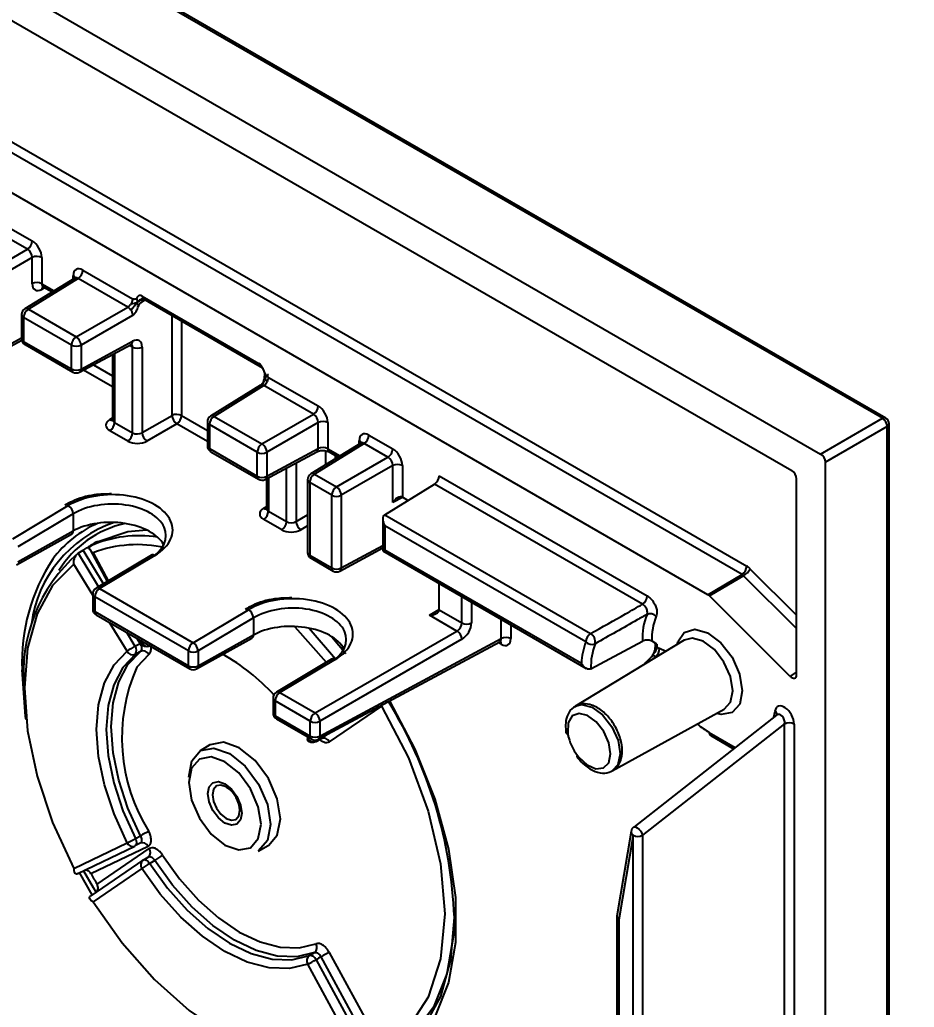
# Model space of a CAD drawing. Extents: x 0 to 7.47, y -6.79 to 0.
# Drawn here: x 4.608 to 5.924, y -2.725 to -1.272 of the extents above; entities that cross this region are included whole.
import ezdxf
from ezdxf import colors
from ezdxf.entities.mleader import LeaderData, LeaderLine
from ezdxf.math import Vec2, Vec3

# ---------------------------------------------------------------- set-up
doc = ezdxf.new("R2010")
doc.units = 0
doc.header["$LTSCALE"] = 0.5
doc.header["$MEASUREMENT"] = 0
doc.layers.add('End Cap', color=92, linetype='CONTINUOUS')
doc.layers.add('FAB DWG', color=221, linetype='CONTINUOUS')
doc.styles.get("Standard").update_dxf_attribs({"font": 'arial.ttf'})

msp = doc.modelspace()

# ---------------------------------------------------------------- linework, layer by layer
at = {"layer": 'End Cap', "transparency": 16777216}
for p, q in [((5.8771, -1.8587), (4.056, -0.8074)), ((5.882, -1.8583), (4.0608, -0.807)), ((3.9619, -0.858), (5.7862, -1.9112)), ((4.0043, -0.9315), (5.7438, -1.9357)), ((4.1846, -1.2143), (5.6775, -2.0762)), ((5.6706, -2.0884), (4.1776, -1.2265)), ((5.6203, -2.1182), (4.1277, -1.2565)), ((4.5913, -1.5774), (4.6264, -1.5976)), ((4.6195, -1.6098), (4.5844, -1.5895)), ((4.5559, -1.6465), (4.6195, -1.6098)), ((4.6265, -1.622), (4.5629, -1.6588)), ((4.6265, -1.6606), (4.6265, -1.622)), ((4.6406, -1.6221), (4.6406, -1.6606)), ((4.7009, -1.6406), (4.7739, -1.6828)), ((4.6889, -1.6523), (4.6156, -1.6976)), ((4.694, -1.6528), (4.6208, -1.6981)), ((4.6868, -1.6537), (4.6868, -1.6488)), ((4.767, -1.6949), (4.694, -1.6528)), ((4.6406, -1.6606), (4.6586, -1.6711)), ((4.6451, -1.6666), (4.6407, -1.669)), ((4.6427, -1.6653), (4.6558, -1.6728)), ((4.7926, -1.6847), (4.7882, -1.6871)), ((4.7883, -1.6788), (4.9598, -1.7778)), ((4.789, -1.6826), (4.9618, -1.7824)), ((4.6208, -1.6981), (4.6912, -1.7387)), ((4.6912, -1.7387), (4.767, -1.6949)), ((4.6109, -1.7061), (4.6109, -1.7414)), ((4.6842, -1.7509), (4.6138, -1.7102)), ((4.6138, -1.7102), (4.6138, -1.7455)), ((4.774, -1.7072), (4.6983, -1.7509)), ((4.8321, -1.8545), (4.8321, -1.7075)), ((4.8461, -1.7156), (4.8461, -1.8546)), ((4.5629, -1.7662), (4.6109, -1.7404)), ((4.5607, -1.7709), (4.6112, -1.7437)), ((4.6138, -1.7455), (4.6842, -1.7861)), ((4.6159, -1.7501), (4.6863, -1.7907)), ((4.6842, -1.7861), (4.6842, -1.7509)), ((4.696, -1.7908), (4.7718, -1.7501)), ((4.6983, -1.7862), (4.774, -1.7454)), ((4.6983, -1.7509), (4.6983, -1.7862)), ((4.7742, -1.7538), (4.7697, -1.7512)), ((4.7742, -1.88), (4.7742, -1.7538)), ((4.7882, -1.7539), (4.7882, -1.8798)), ((4.7447, -1.7647), (4.7447, -1.8605)), ((4.7476, -1.7631), (4.7476, -1.8647)), ((4.7166, -1.7798), (4.7447, -1.796)), ((4.7447, -1.8122), (4.7021, -1.7876)), ((4.9686, -1.7956), (4.9685, -1.7962)), ((4.9741, -1.7984), (5.0472, -1.8405)), ((4.9622, -1.81), (4.8889, -1.8554)), ((4.9672, -1.8105), (4.894, -1.8558)), ((5.0402, -1.8527), (4.9672, -1.8105)), ((4.7404, -1.8604), (4.7447, -1.8578)), ((4.7882, -1.8798), (4.8321, -1.8545)), ((4.8461, -1.8546), (4.8841, -1.8765)), ((4.894, -1.8558), (4.9644, -1.8964)), ((4.9644, -1.8964), (5.0402, -1.8527)), ((5.7862, -1.9112), (5.8771, -1.8587)), ((4.7447, -1.8605), (4.7444, -1.8618)), ((4.7476, -1.8647), (4.7742, -1.88)), ((4.8391, -1.8667), (4.7953, -1.8921)), ((4.8841, -1.8927), (4.8391, -1.8667)), ((4.8841, -1.8639), (4.8841, -1.8991)), ((4.9575, -1.9086), (4.8871, -1.868)), ((4.8871, -1.868), (4.8871, -1.9032)), ((5.0473, -1.8649), (4.9715, -1.9087)), ((5.0473, -1.9032), (5.0473, -1.8649)), ((5.0613, -1.865), (5.0613, -1.9035)), ((5.8841, -1.8709), (5.7933, -1.9234)), ((5.8841, -5.0109), (5.8841, -1.8709)), ((5.887, -5.0069), (5.887, -1.8669)), ((4.7672, -1.8922), (4.7407, -1.8769)), ((5.1216, -1.8835), (5.1568, -1.9038)), ((4.8871, -1.9032), (4.9575, -1.9439)), ((4.9715, -1.9439), (5.0473, -1.9032)), ((5.1097, -1.8952), (5.0364, -1.9405)), ((5.1147, -1.8957), (5.0415, -1.9409)), ((5.0613, -1.9035), (5.0793, -1.9139)), ((5.1075, -1.8965), (5.1075, -1.8917)), ((5.1498, -1.916), (5.1147, -1.8957)), ((4.8891, -1.9078), (4.9595, -1.9484)), ((4.9575, -1.9439), (4.9575, -1.9086)), ((4.9693, -1.9486), (5.0451, -1.9078)), ((4.9715, -1.9087), (4.9715, -1.9439)), ((5.0583, -1.9269), (5.0583, -1.9064)), ((5.0634, -1.9081), (5.0765, -1.9157)), ((5.0723, -1.9133), (5.0723, -1.9183)), ((5.074, -1.9597), (5.1498, -1.916)), ((5.0004, -2.0107), (5.0004, -1.9318)), ((5.0145, -1.9243), (5.0145, -2.0104)), ((5.1569, -1.9282), (5.0811, -1.972)), ((5.1569, -1.9828), (5.1569, -1.9282)), ((5.1709, -1.9283), (5.1709, -1.9748)), ((5.7933, -5.0344), (5.7933, -1.9234)), ((4.9739, -1.9461), (4.9739, -1.9953)), ((5.0415, -1.9409), (5.074, -1.9597)), ((5.225, -1.9432), (5.5312, -2.12)), ((4.971, -1.9477), (4.971, -1.9912)), ((5.0316, -1.949), (5.0316, -2.056)), ((5.0671, -1.9719), (5.0346, -1.9531)), ((5.0346, -1.9531), (5.0346, -2.0601)), ((5.145, -2.0007), (5.2182, -1.9554)), ((5.5243, -2.1321), (5.2182, -1.9554)), ((5.7508, -2.2362), (5.7508, -1.9479)), ((5.0671, -2.0788), (5.0671, -1.9719)), ((5.0811, -1.972), (5.0811, -2.0789)), ((5.1713, -1.975), (5.1569, -1.9828)), ((5.1792, -1.9796), (5.171, -1.9749)), ((4.5981, -2.0358), (4.6795, -1.9872)), ((4.9667, -1.991), (4.971, -1.9884)), ((4.6867, -1.9994), (4.6053, -2.048)), ((4.6867, -1.9994), (4.6867, -2.0245)), ((4.9709, -1.9911), (4.9707, -1.9924)), ((4.9739, -1.9953), (5.0004, -2.0107)), ((5.0145, -2.0104), (5.0316, -2.0005)), ((5.145, -2.0007), (5.4479, -2.1755)), ((4.9935, -2.0228), (4.967, -2.0075)), ((5.0316, -2.0169), (5.0215, -2.0227)), ((5.1422, -2.0071), (5.1422, -2.0539)), ((5.4409, -2.1877), (5.1451, -2.017)), ((5.1451, -2.017), (5.1451, -2.0522)), ((4.6031, -2.0744), (4.6844, -2.0291)), ((4.6053, -2.0698), (4.6867, -2.0245)), ((4.7129, -2.0464), (4.72, -2.042)), ((4.7129, -2.0456), (4.7133, -2.0461)), ((5.0811, -2.0789), (5.1422, -2.046)), ((4.6939, -2.0573), (4.7012, -2.0529)), ((4.6939, -2.0573), (4.724, -2.1066)), ((4.7314, -2.1022), (4.7012, -2.0529)), ((4.7115, -2.0524), (4.7369, -2.0989)), ((4.716, -2.0568), (4.7384, -2.098)), ((4.8017, -2.0602), (4.7204, -2.1088)), ((4.8067, -2.0607), (4.7254, -2.1093)), ((5.0346, -2.0601), (5.0671, -2.0788)), ((5.0789, -2.0836), (5.1422, -2.0495)), ((5.1422, -2.0539), (5.4413, -2.2266)), ((5.1451, -2.0522), (5.4344, -2.2192)), ((4.7155, -2.1191), (4.6875, -2.0732)), ((5.0366, -2.0646), (5.0691, -2.0834)), ((5.6203, -2.1182), (5.6706, -2.0884)), ((5.673, -2.0903), (5.6228, -2.1201)), ((5.7508, -2.1679), (5.673, -2.0903)), ((5.6823, -2.08), (5.7508, -2.1483)), ((5.225, -2.1402), (5.225, -2.1017)), ((4.7155, -2.1173), (4.7155, -2.1392)), ((4.8564, -2.201), (4.7185, -2.1214)), ((4.7185, -2.1214), (4.7185, -2.1432)), ((4.7254, -2.1093), (4.8633, -2.1889)), ((5.2585, -2.1596), (5.2585, -2.121)), ((5.7414, -2.2384), (5.6228, -2.1201)), ((5.2726, -2.1291), (5.2726, -2.1597)), ((4.7185, -2.1432), (4.8564, -2.2228)), ((4.7205, -2.1478), (4.8584, -2.2274)), ((4.8633, -2.1889), (4.9446, -2.1403)), ((5.2111, -2.1485), (5.225, -2.1399)), ((5.2513, -2.1717), (5.2111, -2.1485)), ((5.225, -2.1403), (5.2585, -2.1596)), ((4.7659, -2.2014), (4.7399, -2.159)), ((4.9518, -2.1524), (4.8705, -2.201)), ((4.9518, -2.1524), (4.9518, -2.1775)), ((5.3164, -2.1828), (5.3164, -2.1545)), ((5.3304, -2.1625), (5.3304, -2.1829)), ((4.7649, -2.1734), (4.7776, -2.1942)), ((4.8705, -2.2228), (4.9518, -2.1775)), ((5.034, -2.1676), (5.0725, -2.2125)), ((5.0425, -2.2923), (5.2513, -2.1717)), ((4.7851, -2.19), (4.7804, -2.1824)), ((4.7831, -2.184), (4.7861, -2.1895)), ((4.7861, -2.1894), (4.7851, -2.19)), ((4.7862, -2.1857), (4.7878, -2.1888)), ((4.7994, -2.1936), (4.7986, -2.194)), ((4.8683, -2.2275), (4.9496, -2.1822)), ((5.0473, -2.331), (5.3143, -2.1874)), ((5.0495, -2.3263), (5.3164, -2.1828)), ((5.2584, -2.1839), (5.0495, -2.3045)), ((5.0673, -2.1802), (5.0877, -2.205)), ((5.3163, -2.1911), (5.3121, -2.1886)), ((5.5857, -2.1851), (5.4248, -2.2826)), ((5.4483, -2.2274), (5.5241, -2.1866)), ((5.5452, -2.1909), (5.5382, -2.1868)), ((5.5424, -2.1893), (5.5426, -2.1925)), ((4.7857, -2.2017), (4.7782, -2.2058)), ((4.8564, -2.2228), (4.8564, -2.201)), ((4.8705, -2.201), (4.8705, -2.2228)), ((5.5455, -2.1958), (5.549, -2.197)), ((5.549, -2.197), (5.5585, -2.2015)), ((5.0669, -2.2133), (4.9856, -2.2618)), ((5.0719, -2.2137), (4.9906, -2.2623)), ((5.5427, -2.2095), (5.5386, -2.2136)), ((5.5442, -2.2102), (5.5427, -2.2095)), ((5.7414, -2.2384), (5.7508, -2.2324)), ((4.9906, -2.2623), (5.0425, -2.2923)), ((4.9807, -2.2704), (4.9807, -2.2922)), ((5.0355, -2.3045), (4.9836, -2.2745)), ((4.9836, -2.2745), (4.9836, -2.2963)), ((5.1397, -2.2813), (5.1403, -2.2821)), ((5.1403, -2.2821), (5.0635, -2.3346)), ((5.4796, -2.3775), (5.6445, -2.2869)), ((5.7215, -2.2954), (5.5112, -2.4602)), ((5.7176, -2.2984), (5.7191, -2.2895)), ((4.9836, -2.2963), (5.0355, -2.3263)), ((4.9857, -2.3009), (5.0376, -2.3308)), ((5.0355, -2.3263), (5.0355, -2.3045)), ((5.0495, -2.3045), (5.0495, -2.3263)), ((5.7332, -2.3085), (5.5243, -2.4723)), ((5.7332, -3.3878), (5.7332, -2.3085)), ((5.7472, -2.3086), (5.7472, -3.3879)), ((5.0513, -2.3301), (5.06, -2.3242)), ((5.4143, -2.3213), (5.4144, -2.3238)), ((5.6224, -2.3209), (5.6607, -2.343)), ((4.8878, -2.3394), (4.8737, -2.348)), ((5.0318, -2.3296), (5.0335, -2.3285)), ((5.0437, -2.3343), (5.051, -2.3303)), ((5.044, -2.3341), (5.0437, -2.3343)), ((5.0531, -2.3279), (5.044, -2.3341)), ((5.044, -2.3341), (5.0513, -2.3301)), ((5.6245, -2.3255), (5.6582, -2.345)), ((5.4284, -2.355), (5.4304, -2.3571)), ((5.5075, -2.4665), (5.4866, -2.5911)), ((4.6875, -2.5209), (4.7659, -2.4832)), ((4.7851, -2.4838), (4.7776, -2.4879)), ((4.7782, -2.477), (4.7857, -2.4729)), ((4.7854, -2.4837), (4.7851, -2.4838)), ((5.5103, -2.4722), (5.4894, -2.5969)), ((5.5103, -3.4728), (5.5103, -2.4722)), ((5.5243, -2.4723), (5.5243, -3.4728)), ((4.6936, -2.5283), (4.7773, -2.4881)), ((4.7968, -2.4886), (4.7129, -2.5289)), ((4.7218, -2.5442), (4.7986, -2.4917)), ((4.9588, -2.4954), (4.9733, -2.4875)), ((4.7893, -2.5089), (4.7126, -2.5612)), ((4.7896, -2.5087), (4.7969, -2.5043)), ((4.7972, -2.5041), (4.7969, -2.5043)), ((4.8067, -2.5092), (4.7994, -2.5136)), ((4.7148, -2.5597), (4.696, -2.5272)), ((4.7878, -2.5212), (4.716, -2.5703)), ((5.4865, -2.5928), (5.4865, -3.3666)), ((5.4894, -2.5969), (5.4894, -3.3707)), ((5.0635, -2.6446), (5.1403, -2.7859)), ((5.0342, -2.6492), (5.0415, -2.6448)), ((5.044, -2.6556), (5.1206, -2.7964)), ((5.1281, -2.7923), (5.0513, -2.6511)), ((5.1037, -2.7941), (5.0318, -2.6621))]:
    msp.add_line(p, q, dxfattribs=at)
at = {"layer": 'End Cap', "transparency": 16777216, "flags": 128}
for points in [[(4.7218, -2.0405), (4.767, -2.0253), (4.7944, -2.0229)], [(4.6875, -2.0732), (4.6565, -2.1047), (4.6336, -2.1464), (4.6196, -2.1971), (4.6149, -2.2551), (4.6196, -2.3186), (4.6336, -2.3855), (4.6565, -2.4536), (4.6875, -2.5209)], [(5.0592, -2.2179), (5.0133, -2.1662), (5.0121, -2.165)], [(5.575, -2.1915), (5.5761, -2.1877), (5.5857, -2.1737), (5.6012, -2.169), (5.62, -2.1743), (5.6393, -2.1889), (5.6559, -2.2103), (5.667, -2.2352), (5.671, -2.2595), (5.6673, -2.2794), (5.6563, -2.2917), (5.6399, -2.2943), (5.6336, -2.2929)], [(4.7776, -2.1942), (4.7815, -2.192), (4.7851, -2.19)], [(5.6445, -2.2869), (5.6538, -2.2765), (5.657, -2.2595), (5.6536, -2.2387), (5.644, -2.2174), (5.6299, -2.1991), (5.6134, -2.1867), (5.5973, -2.1821), (5.5857, -2.1851)], [(4.7659, -2.4832), (4.7468, -2.4409), (4.7327, -2.3982), (4.724, -2.3563), (4.7211, -2.3165), (4.724, -2.2801), (4.7327, -2.2481), (4.7468, -2.2216), (4.7659, -2.2014)], [(4.7782, -2.2058), (4.7598, -2.2253), (4.7463, -2.2508), (4.738, -2.2815), (4.7352, -2.3166), (4.738, -2.3548), (4.7463, -2.3952), (4.7598, -2.4363), (4.7782, -2.477)], [(4.7857, -2.4729), (4.7673, -2.4322), (4.7537, -2.391), (4.7454, -2.3507), (4.7426, -2.3124), (4.7454, -2.2773), (4.7537, -2.2466), (4.7673, -2.2211), (4.7857, -2.2017)], [(4.798, -2.2061), (4.7803, -2.2247), (4.7802, -2.2249)], [(4.6175, -2.3025), (4.6168, -2.2976), (4.6117, -2.2288)], [(5.1521, -2.2746), (5.1894, -2.3456), (5.2188, -2.4193), (5.2389, -2.4928), (5.2491, -2.5637), (5.2491, -2.6298), (5.2389, -2.689), (5.2188, -2.7393), (5.1894, -2.7791), (5.1517, -2.8071), (5.107, -2.8225), (5.0566, -2.8247), (5.0021, -2.8137), (4.9454, -2.7898), (4.8882, -2.7539), (4.8701, -2.74)], [(5.4249, -2.2825), (5.4345, -2.2798), (5.4498, -2.2836), (5.4655, -2.2951), (5.4791, -2.3125), (5.4882, -2.3328), (5.4913, -2.3526), (5.4879, -2.3685), (5.4796, -2.3775)], [(5.1403, -2.2821), (5.1798, -2.3583), (5.2091, -2.4368), (5.2272, -2.5143), (5.2333, -2.5877), (5.2272, -2.654), (5.2091, -2.7106), (5.1798, -2.7551), (5.1403, -2.7859)], [(5.4304, -2.3571), (5.4428, -2.3687), (5.4557, -2.3743), (5.4669, -2.3732), (5.4745, -2.3655), (5.4773, -2.3524), (5.4747, -2.3362), (5.4673, -2.3197), (5.4562, -2.3055), (5.4433, -2.296), (5.4308, -2.2929), (5.4208, -2.2967), (5.415, -2.3067), (5.4143, -2.3213)], [(4.9733, -2.4875), (4.9738, -2.4872), (4.9869, -2.4721), (4.9915, -2.4481), (4.9869, -2.4187), (4.9738, -2.3885), (4.9542, -2.362), (4.931, -2.3434), (4.9079, -2.3353), (4.8883, -2.3391), (4.8878, -2.3394)], [(4.8566, -2.3866), (4.8612, -2.3627), (4.8742, -2.3477), (4.8937, -2.3439), (4.9168, -2.3519), (4.9398, -2.3705), (4.9594, -2.3968), (4.9724, -2.4269), (4.977, -2.4562), (4.9724, -2.4801), (4.9594, -2.4951), (4.9588, -2.4954)], [(4.963, -2.4561), (4.9589, -2.4303), (4.9474, -2.4037), (4.9302, -2.3805), (4.9098, -2.364), (4.8895, -2.357), (4.8723, -2.3603), (4.8607, -2.3736), (4.8567, -2.3947), (4.8607, -2.4206), (4.8723, -2.4471), (4.8895, -2.4704), (4.9098, -2.4868), (4.9302, -2.4938), (4.9474, -2.4905), (4.9589, -2.4772), (4.963, -2.4561)], [(5.4298, -2.3595), (5.4297, -2.3593), (5.4296, -2.3588), (5.4299, -2.3581), (5.4304, -2.3571)], [(4.9348, -2.4398), (4.9329, -2.4497), (4.9275, -2.456), (4.9194, -2.4575), (4.9098, -2.4542), (4.9003, -2.4465), (4.8922, -2.4356), (4.8868, -2.4231), (4.8849, -2.411), (4.8868, -2.4011), (4.8922, -2.3949), (4.9003, -2.3933), (4.9098, -2.3966), (4.9194, -2.4043), (4.9275, -2.4152), (4.9329, -2.4277), (4.9348, -2.4398)], [(4.913, -2.4018), (4.9118, -2.4011), (4.9041, -2.3985), (4.8976, -2.3997), (4.8933, -2.4047), (4.8918, -2.4127), (4.8933, -2.4224), (4.8976, -2.4325), (4.9041, -2.4412), (4.9118, -2.4474), (4.9195, -2.4501), (4.926, -2.4488), (4.9303, -2.4438), (4.9318, -2.4358), (4.9318, -2.4358)], [(5.5112, -2.4602), (5.512, -2.4599), (5.5141, -2.46), (5.5165, -2.4613), (5.5192, -2.4635), (5.5215, -2.4663), (5.5233, -2.4694), (5.5243, -2.4723)], [(4.7782, -2.477), (4.779, -2.4787), (4.7795, -2.4805), (4.7798, -2.4822), (4.7798, -2.4838), (4.7796, -2.4852), (4.7792, -2.4864), (4.7785, -2.4873), (4.7776, -2.4879)], [(4.7896, -2.5087), (4.7906, -2.5082), (4.7917, -2.5081), (4.793, -2.5083), (4.7943, -2.5088), (4.7957, -2.5097), (4.797, -2.5108), (4.7982, -2.5121), (4.7994, -2.5136)], [(4.7994, -2.5136), (4.8254, -2.5499), (4.8542, -2.5822), (4.885, -2.6096), (4.9168, -2.6311), (4.9485, -2.6462), (4.9793, -2.6544), (5.0082, -2.6554), (5.0342, -2.6492)], [(5.0415, -2.6448), (5.0155, -2.651), (4.9866, -2.65), (4.9559, -2.6419), (4.9241, -2.6268), (4.8923, -2.6052), (4.8616, -2.5778), (4.8327, -2.5455), (4.8067, -2.5092)], [(4.8182, -2.5016), (4.8432, -2.5365), (4.8709, -2.5675), (4.9005, -2.5939), (4.931, -2.6146), (4.9616, -2.6291), (4.9911, -2.6369), (5.0189, -2.6379), (5.0439, -2.6319)], [(4.7019, -2.5244), (4.7159, -2.5489), (4.7202, -2.5561)], [(5.0318, -2.6621), (5.0048, -2.6685), (4.9748, -2.6675), (4.9428, -2.659), (4.9098, -2.6433), (4.8768, -2.6209), (4.8449, -2.5925), (4.8149, -2.5589), (4.7878, -2.5212)], [(4.716, -2.5703), (4.7588, -2.6307), (4.8063, -2.6846), (4.8572, -2.7302), (4.9098, -2.766), (4.9624, -2.7909), (5.0133, -2.8041), (5.0609, -2.8052), (5.1037, -2.7941)], [(4.9929, -2.8029), (5.0303, -2.8133), (5.0821, -2.8176), (5.1291, -2.8089), (5.1698, -2.7875), (5.203, -2.7539), (5.2274, -2.7094), (5.2424, -2.6553), (5.2475, -2.5934)], [(5.2475, -2.5877), (5.2462, -2.619), (5.2363, -2.6763), (5.2168, -2.725), (5.1884, -2.7635), (5.1519, -2.7907), (5.1085, -2.8056), (5.0844, -2.8083)], [(5.0513, -2.6511), (5.0478, -2.6533), (5.044, -2.6556)]]:
    msp.add_lwpolyline(points, dxfattribs=at)
at = {"layer": 'End Cap', "transparency": 16777216}
for centre, radius, start, end in [((4.611, -1.5969), 0.0154, 303.2297, 357.3477), ((4.6335, -1.6358), 0.0154, 62.6565, 116.7662), ((4.6855, -1.6399), 0.0154, 303.2297, 357.3477), ((4.6844, -1.6537), 0.00546, 19.2477, 64.3058), ((4.6335, -1.6743), 0.0154, 62.6565, 116.7662), ((4.6462, -1.6687), 0.00555, 137.7171, 183.5482), ((4.6209, -1.7061), 0.01, 121.7291, 180), ((4.6292, -1.7109), 0.0154, 123.2297, 177.3477), ((4.6179, -1.7021), 0.00501, 54.4735, 116.3416), ((4.6158, -1.7057), 0.00494, 185.0787, 246.2415), ((4.6209, -1.7414), 0.01, 180, 240.0027), ((4.6157, -1.741), 0.0048, 184.1293, 247.1908), ((4.6996, -1.7516), 0.0154, 123.2297, 177.3477), ((4.6824, -1.7519), 0.0159, 3.5222, 56.4778), ((4.6186, -1.7461), 0.0048, 172.814, 235.8738), ((4.6913, -1.7372), 0.0154, 242.6565, 296.7662), ((4.7692, -1.746), 0.00487, 302.6721, 6.5147), ((4.7812, -1.7401), 0.0154, 242.6565, 296.7662), ((4.6913, -1.7724), 0.0154, 242.6565, 296.7662), ((4.689, -1.7867), 0.0048, 172.814, 235.8738), ((4.6934, -1.7867), 0.00487, 302.6721, 6.5147), ((4.6913, -1.782), 0.01, 240.0027, 298.2656), ((5.0318, -1.8398), 0.0154, 303.2297, 357.3477), ((4.839, -1.8683), 0.0154, 62.6565, 116.7662), ((4.8479, -1.8535), 0.0159, 183.5222, 236.4778), ((4.8307, -1.8539), 0.0154, 303.2297, 357.3477), ((4.8941, -1.8639), 0.01, 121.7291, 180), ((4.9024, -1.8687), 0.0154, 123.2297, 177.3477), ((4.8911, -1.8597), 0.00487, 53.4892, 117.3259), ((5.8799, -1.8628), 0.00495, 65.3602, 124.6041), ((5.8692, -1.8714), 0.0149, 1.7215, 58.2785), ((5.877, -1.8669), 0.01, 0, 60.0027), ((4.7435, -1.8558), 0.00558, 236.5298, 281.5436), ((4.7322, -1.864), 0.0154, 303.2297, 357.3477), ((4.8889, -1.8635), 0.0048, 184.1293, 247.1908), ((5.0542, -1.8787), 0.0154, 62.6565, 116.7662), ((5.882, -1.8665), 0.00495, 295.3879, 354.638), ((4.7588, -1.8793), 0.0154, 303.2297, 357.3477), ((4.804, -1.8788), 0.0159, 183.5222, 236.4778), ((5.1063, -1.8828), 0.0154, 303.2297, 357.3477), ((4.8941, -1.8991), 0.01, 180, 240.0027), ((4.8889, -1.8988), 0.0048, 184.1293, 247.1908), ((4.892, -1.9037), 0.00494, 173.763, 234.9248), ((4.9729, -1.9093), 0.0154, 123.2297, 177.3477), ((4.9557, -1.9097), 0.0159, 3.5222, 56.4778), ((5.0424, -1.9037), 0.00487, 302.6721, 6.5147), ((5.0661, -1.9041), 0.0048, 172.814, 235.8738), ((5.1051, -1.8966), 0.00546, 19.2477, 64.3058), ((4.9645, -1.8949), 0.0154, 242.6565, 296.7662), ((5.1414, -1.9031), 0.0154, 303.2297, 357.3477), ((5.1638, -1.942), 0.0154, 62.6565, 116.7662), ((4.9624, -1.9444), 0.00494, 173.763, 234.9248), ((4.9645, -1.9302), 0.0154, 242.6565, 296.7662), ((4.9666, -1.9445), 0.00487, 302.6721, 6.5147), ((5.0416, -1.949), 0.01, 121.7291, 180), ((5.0499, -1.9538), 0.0154, 123.2297, 177.3477), ((5.0386, -1.945), 0.00501, 54.4735, 116.3416), ((4.9645, -1.9398), 0.01, 240.0027, 298.2656), ((5.0365, -1.9486), 0.00494, 185.0787, 246.2415), ((5.0825, -1.9726), 0.0154, 123.2297, 177.3477), ((5.0653, -1.9729), 0.0159, 3.5222, 56.4778), ((5.0741, -1.9582), 0.0154, 242.6565, 296.7662), ((4.6711, -2.0004), 0.0156, 3.6388, 57.5208), ((4.9698, -1.9864), 0.00558, 236.5298, 281.5436), ((4.9585, -1.9946), 0.0154, 303.2297, 357.3477), ((4.807, -2.1853), 0.1834, 109.0383, 172.5066), ((4.7849, -2.1592), 0.1585, 112.7297, 144.0143), ((4.7958, -2.1628), 0.1528, 102.35, 148.4165), ((4.985, -2.0099), 0.0154, 303.2297, 357.3477), ((5.0303, -2.0095), 0.0159, 183.5222, 236.4778), ((4.6818, -2.025), 0.00492, 303.1377, 6.175), ((4.7835, -2.2063), 0.1749, 81.0424, 113.8181), ((4.7886, -2.1664), 0.1426, 117.957, 122.0538), ((4.7806, -2.2229), 0.1783, 76.6267, 111.2295), ((4.8469, -2.2334), 0.2333, 130.9826, 185.8706), ((4.8038, -2.0644), 0.00474, 52.3813, 116.3986), ((5.0416, -2.056), 0.01, 180, 240.0027), ((5.0364, -2.0556), 0.0048, 184.1293, 247.1908), ((5.0393, -2.0607), 0.0048, 172.814, 235.8738), ((4.8852, -2.2168), 0.2738, 146.587, 182.5082), ((5.6621, -2.0755), 0.0154, 303.2297, 357.3477), ((5.0718, -2.0794), 0.0048, 172.814, 235.8738), ((5.0741, -2.0651), 0.0154, 242.6565, 296.7662), ((5.0741, -2.0748), 0.01, 240.0027, 298.2656), ((5.0762, -2.0795), 0.00487, 302.6721, 6.5147), ((5.6606, -2.0696), 0.0241, 300.9243, 334.4417), ((4.7255, -2.1173), 0.01, 120.856, 180), ((4.7205, -2.1168), 0.00503, 185.6948, 245.6253), ((4.7339, -2.1221), 0.0154, 123.2297, 177.3477), ((4.7225, -2.113), 0.00474, 52.3813, 116.3986), ((5.5159, -2.1193), 0.0154, 303.2297, 357.3477), ((4.7255, -2.1392), 0.01, 180, 240.0027), ((4.7205, -2.1387), 0.00503, 185.6948, 245.6253), ((4.7232, -2.1438), 0.0048, 172.814, 235.8738), ((4.9362, -2.1534), 0.0156, 3.6388, 57.5208), ((5.6155, -2.1818), 0.0914, 157.721, 183.0057), ((5.5356, -2.158), 0.0118, 42.39, 113.7639), ((5.6227, -2.1821), 0.0847, 157.7504, 183.2311), ((5.2656, -2.146), 0.0154, 242.6565, 296.7662), ((4.9469, -2.1781), 0.00492, 303.1377, 6.175), ((5.2426, -2.1849), 0.0159, 3.5222, 56.4778), ((5.4563, -2.1884), 0.0154, 123.2297, 177.3477), ((5.4402, -2.1878), 0.0145, 349.6625, 58.0852), ((4.8883, -2.3858), 0.2213, 120.0258, 123.5986), ((4.7701, -2.2004), 0.00976, 326.3054, 39.7606), ((4.7853, -2.1849), 0.00464, 280.6914, 303.6679), ((4.7949, -2.1847), 0.01, 208.5559, 291.862), ((4.7961, -2.1854), 0.0089, 201.9662, 286.6027), ((4.8717, -2.2017), 0.0154, 123.2297, 177.3477), ((4.8549, -2.202), 0.0156, 3.6388, 57.5208), ((5.3108, -2.1907), 0.00551, 355.824, 39.4924), ((5.3234, -2.1966), 0.0154, 62.6565, 116.7662), ((5.5287, -2.2223), 0.0943, 158.4902, 178.1097), ((5.4496, -2.1795), 0.012, 223.3027, 293.8916), ((5.5414, -2.224), 0.0931, 158.9181, 182.0968), ((5.5469, -2.1917), 0.00435, 190.9019, 251.6032), ((5.6587, -2.1869), 0.1135, 182.0192, 184.4856), ((4.7745, -2.1968), 0.00978, 208.4102, 292.5019), ((4.7894, -2.2107), 0.00977, 28.3827, 112.5014), ((4.8634, -2.1874), 0.0154, 242.6097, 297.3903), ((4.7472, -2.4831), 0.32, 42.813, 60.0334), ((5.5347, -2.1976), 0.0144, 303.939, 2.3336), ((4.8611, -2.2234), 0.0048, 172.814, 235.8738), ((4.8634, -2.2092), 0.0154, 242.6097, 297.3903), ((4.8656, -2.2234), 0.00492, 303.1377, 6.175), ((5.069, -2.2175), 0.00474, 52.3813, 116.3986), ((5.0171, -2.329), 0.2587, 156.2653, 212.1524), ((4.8634, -2.2188), 0.01, 240.0027, 299.1235), ((4.9907, -2.2704), 0.01, 120.856, 180), ((4.999, -2.2752), 0.0154, 123.2297, 177.3477), ((4.9877, -2.2661), 0.00474, 52.3813, 116.3986), ((4.9857, -2.2699), 0.00503, 185.6948, 245.6253), ((4.5926, -2.6191), 0.6553, 2.2469, 31.6314), ((4.9907, -2.2922), 0.01, 180, 240.0027), ((4.9857, -2.2917), 0.00503, 185.6948, 245.6253), ((5.0509, -2.3052), 0.0154, 123.2297, 177.3477), ((5.0337, -2.3055), 0.0159, 3.5222, 56.4778), ((5.7157, -2.2948), 0.00623, 355.167, 56.7544), ((4.9884, -2.2969), 0.0048, 172.814, 235.8738), ((5.0426, -2.2908), 0.0154, 242.6565, 296.7662), ((5.6836, -2.2162), 0.1213, 229.6372, 239.7011), ((5.7401, -2.3223), 0.0154, 62.6565, 116.7662), ((5.4153, -2.3175), 0.00394, 193.9104, 255.7652), ((5.4163, -2.3194), 0.00477, 182.9591, 247.3841), ((5.4215, -2.3198), 0.01, 180.0634, 189.8243), ((5.4149, -2.3205), 0.00341, 197.0598, 261.9528), ((5.4912, -2.3046), 0.0794, 193.3735, 197.5371), ((5.4868, -2.3101), 0.0736, 190.7708, 217.6031), ((5.6271, -2.3215), 0.0048, 172.814, 235.8738), ((5.033, -2.3321), 0.00276, 114.7057, 154.5988), ((5.0389, -2.3255), 0.01, 212.7311, 298.7077), ((5.0403, -2.3253), 0.00954, 206.7804, 292.4889), ((5.0426, -2.3126), 0.0154, 242.6565, 296.7662), ((5.0403, -2.3269), 0.0048, 172.814, 235.8738), ((5.0426, -2.3222), 0.01, 240.0027, 298.2656), ((5.0447, -2.3269), 0.00487, 302.6721, 6.5147), ((5.055, -2.3389), 0.00954, 26.7804, 112.4889), ((5.4298, -2.3568), 0.00222, 126.6953, 184.9837), ((5.4355, -2.3509), 0.01, 217.2787, 225.0212), ((5.4307, -2.3565), 0.00272, 146.795, 213.5276), ((4.888, -2.4379), 0.0439, 2.7235, 55.3484), ((4.8449, -2.5757), 0.1187, 113.2747, 119.9406), ((5.5135, -2.4671), 0.0061, 174.453, 237.4685), ((5.5173, -2.4681), 0.01, 128.0935, 170.4937), ((4.7194, -2.375), 0.1178, 293.2213, 299.94), ((4.7742, -2.4796), 0.00906, 203.3401, 289.9028), ((4.7885, -2.4922), 0.00906, 23.3401, 109.9028), ((5.5173, -2.4585), 0.0154, 242.6565, 296.7662), ((4.7729, -2.4791), 0.01, 295.6809, 298.7368), ((4.7914, -2.4971), 0.00906, 310.1056, 36.6603), ((4.7951, -2.5158), 0.00906, 130.1056, 216.6603), ((4.8582, -2.6153), 0.1175, 120.0547, 126.7867), ((4.7949, -2.5171), 0.01, 121.2581, 124.3298), ((4.7474, -2.4067), 0.1185, 300.0542, 306.7332), ((5.3585, -2.1664), 0.7404, 209.317, 210.683), ((5.4965, -2.5928), 0.01, 170.4937, 180), ((5.4914, -2.5923), 0.00494, 185.0787, 246.2415), ((5.4927, -2.5917), 0.0061, 174.453, 237.4685), ((5.0356, -2.637), 0.00977, 307.4934, 31.6188), ((5.1623, -2.8435), 0.2221, 116.4094, 119.969), ((5.0401, -2.6569), 0.00978, 127.4928, 211.5913), ((4.933, -2.4631), 0.2221, 296.4094, 299.969), ((5.0348, -2.6589), 0.00976, 20.2361, 93.7023)]:
    msp.add_arc(centre, radius, start, end, dxfattribs=at)
for centre, major_axis, ratio, start_param, end_param in [((4.6264, -1.614), (-0.01, 0.0173), 0.577557, 3.927224, 5.497716), ((4.6194, -1.618), (-0.005, 0.00866), 0.598058, 3.927226, 5.497718), ((4.7009, -1.657), (-0.01, 0.0173), 0.577206, 5.498021, 7.068512), ((4.6938, -1.661), (-0.00474, 0.00882), 0.576503, 5.515406, 6.31802), ((4.6409, -1.6525), (0.0103, 0.0172), 0.587369, 2.36515, 3.918493), ((4.6479, -1.6567), (0.00527, 0.0085), 0.597161, 2.374822, 3.160302), ((4.7738, -1.7619), (0.0103, 0.0172), 0.587369, 5.506743, 7.060086), ((4.7668, -1.7578), (0.00527, 0.0085), 0.597161, 5.516415, 6.300686), ((5.0471, -1.8568), (-0.01, 0.0173), 0.577557, 3.927224, 5.497716), ((5.0401, -1.8609), (-0.005, 0.00866), 0.598058, 3.927226, 5.497718), ((4.7548, -1.8684), (0.02, 0.0003), 0.587275, 2.364613, 3.917956), ((4.7547, -1.8603), (0.01, 0.00031), 0.597067, 3.122887, 3.908285), ((4.7812, -1.8757), (0.01, 0.00031), 0.597067, 3.908285, 5.461628), ((5.1216, -1.8998), (-0.01, 0.0173), 0.577206, 5.498021, 7.068512), ((4.7814, -1.8838), (0.02, 0.0003), 0.587275, 3.917956, 5.471299), ((5.0542, -1.9073), (0.01, -0.00029), 0.556803, 0.801667, 2.35501), ((5.1146, -1.9039), (-0.00474, 0.00882), 0.576503, 5.515406, 6.31802), ((5.1497, -1.9242), (-0.005, 0.00866), 0.598058, 3.927226, 5.497718), ((5.1568, -1.9201), (-0.01, 0.0173), 0.577557, 3.927224, 5.497716), ((5.7862, -1.9193), (-0.005, 0.00866), 0.577557, 3.927224, 5.497716), ((5.2181, -1.9474), (0.00487, 0.00873), 0.567218, 3.935936, 5.489279), ((5.7438, -1.9438), (-0.005, 0.00866), 0.577557, 3.927224, 5.497716), ((4.7431, -2.0239), (0.09, 0.0014), 0.587275, 5.488752, 8.630345), ((5.1638, -1.9869), (0.0072, 0.012), 0.577246, 0.017416, 1.570759), ((5.171, -1.9831), (-0.005, 0.00866), 0.577206, 5.498021, 5.515169), ((4.7432, -2.032), (0.08, 0.0014), 0.58851, 5.487578, 8.629171), ((4.9811, -1.9991), (0.02, 0.0003), 0.587275, 2.364613, 3.917956), ((4.981, -1.991), (0.01, 0.00031), 0.597067, 3.122887, 3.908285), ((5.1522, -2.0129), (-0.0071, 0.0122), 0.577335, 0.017413, 1.570756), ((4.7432, -2.0571), (0.08, -0.0013), 0.565843, 0.304084, 2.365632), ((5.0075, -2.0063), (0.01, 0.00031), 0.597067, 3.908285, 5.461628), ((5.0076, -2.0144), (0.02, 0.0003), 0.587275, 3.917956, 5.471299), ((5.1522, -2.0481), (0.01, 0.0058), 0.00007, 2.356154, 3.141633), ((5.6775, -2.0925), (-0.01, 0.0173), 0.577413, 5.148977, 5.497989), ((5.6704, -2.0966), (-0.00489, 0.00873), 0.589256, 5.156776, 5.505788), ((5.0083, -2.177), (0.09, 0.0014), 0.587275, 5.488752, 8.630345), ((5.6203, -2.1264), (-0.005, 0.00866), 0.577413, 5.148977, 5.497989), ((5.0084, -2.1851), (0.08, 0.0014), 0.58851, 5.487578, 8.629171), ((5.211, -2.1404), (0.014, 0.0002), 0.577294, 4.712467, 6.26581), ((5.218, -2.1361), (-0.005, 0.00866), 0.577206, 3.909771, 3.92692), ((5.0084, -2.2102), (0.08, -0.0013), 0.565843, 0.304084, 2.365632), ((5.2512, -2.1636), (0.00527, 0.0085), 0.597161, 3.963072, 5.516415), ((5.2582, -2.1677), (0.0103, 0.0172), 0.587369, 3.9534, 5.506743), ((5.3092, -2.1788), (-0.00526, 0.00852), 0.576506, 3.106757, 3.909534), ((5.3163, -2.1747), (-0.01, 0.0173), 0.577206, 2.356428, 3.92692), ((5.7438, -2.2321), (-0.005, 0.00867), 0.57713, 2.007586, 3.927013), ((5.733, -2.3005), (-0.0098, 0.0176), 0.579136, 3.94827, 6.911882), ((5.726, -2.3046), (-0.0028, 0.0101), 0.675179, 4.130592, 6.557628)]:
    msp.add_ellipse(centre, major_axis=major_axis, ratio=ratio, start_param=start_param, end_param=end_param, dxfattribs=at)
for points, knots in [([(4.6898, -1.6515), (4.6898, -1.6515), (4.6899, -1.6513), (4.6894, -1.6522), (4.689, -1.6523), (4.6889, -1.6523)], [0, 0, 0, 0, 0.230261, 0.91226, 1, 1, 1, 1]), ([(4.6417, -1.6649), (4.6416, -1.6649), (4.6415, -1.6649), (4.6424, -1.665), (4.6427, -1.6652), (4.6427, -1.6653)], [0, 0, 0, 0, 0.247308, 0.966374, 1, 1, 1, 1]), ([(4.7797, -1.6823), (4.7789, -1.6829), (4.7777, -1.6837), (4.7755, -1.6836), (4.7745, -1.683), (4.7739, -1.6828)], [0, 0, 0, 0, 0.536781, 0.770625, 1, 1, 1, 1]), ([(4.7883, -1.6788), (4.7877, -1.6785), (4.7866, -1.678), (4.7851, -1.6777), (4.7837, -1.6779), (4.7817, -1.6792), (4.7806, -1.6809), (4.7797, -1.6823)], [0, 0, 0, 0, 0.141331, 0.275545, 0.410057, 0.552236, 1, 1, 1, 1]), ([(4.7797, -1.6823), (4.7801, -1.6833), (4.7808, -1.6853), (4.781, -1.6872), (4.7811, -1.688)], [0, 0, 0, 0, 0.5500924, 1, 1, 1, 1]), ([(4.7903, -1.6834), (4.7897, -1.6832), (4.7883, -1.6828), (4.7847, -1.6842), (4.7825, -1.6866), (4.7811, -1.688)], [0, 0, 0, 0, 0.274141, 0.560062, 1, 1, 1, 1]), ([(4.7891, -1.6832), (4.7879, -1.684), (4.7853, -1.6857), (4.7826, -1.6872), (4.7811, -1.688)], [0, 0, 0, 0, 0.467251, 1, 1, 1, 1]), ([(4.7719, -1.7002), (4.7726, -1.6991), (4.774, -1.6967), (4.7776, -1.6926), (4.7798, -1.6897), (4.7811, -1.688)], [0, 0, 0, 0, 0.272199, 0.557341, 1, 1, 1, 1]), ([(4.7719, -1.6897), (4.7735, -1.6896), (4.7765, -1.6895), (4.7797, -1.6885), (4.7811, -1.688)], [0, 0, 0, 0, 0.540113, 1, 1, 1, 1]), ([(4.774, -1.7072), (4.7746, -1.7068), (4.7757, -1.7061), (4.7772, -1.7046), (4.7786, -1.7028), (4.7805, -1.6993), (4.7816, -1.6963), (4.7825, -1.694)], [0, 0, 0, 0, 0.138986, 0.271885, 0.40621, 0.549247, 1, 1, 1, 1]), ([(4.7825, -1.694), (4.7821, -1.693), (4.7814, -1.6911), (4.7812, -1.689), (4.7811, -1.688)], [0, 0, 0, 0, 0.548959, 1, 1, 1, 1]), ([(4.7825, -1.694), (4.7829, -1.6932), (4.7837, -1.6917), (4.7851, -1.6897), (4.7866, -1.6881), (4.7877, -1.6874), (4.7882, -1.6871)], [0, 0, 0, 0, 0.2869428, 0.5400434, 0.772225, 1, 1, 1, 1]), ([(4.7718, -1.7501), (4.7723, -1.7499), (4.7732, -1.7495), (4.7731, -1.7496), (4.7731, -1.7496)], [0, 0, 0, 0, 0.620554, 1, 1, 1, 1]), ([(4.9683, -1.7911), (4.9675, -1.7888), (4.9663, -1.7858), (4.9644, -1.7822), (4.963, -1.7804), (4.9614, -1.7789), (4.9603, -1.7782), (4.9598, -1.7778)], [0, 0, 0, 0, 0.447628, 0.589116, 0.723327, 0.857792, 1, 1, 1, 1]), ([(4.9618, -1.7824), (4.963, -1.7832), (4.9654, -1.785), (4.9678, -1.79), (4.9682, -1.7938), (4.9685, -1.7962)], [0, 0, 0, 0, 0.274141, 0.5600625, 1, 1, 1, 1]), ([(4.9622, -1.8101), (4.9633, -1.8092), (4.9657, -1.8074), (4.9679, -1.8024), (4.9683, -1.7986), (4.9685, -1.7962)], [0, 0, 0, 0, 0.272199, 0.557341, 1, 1, 1, 1]), ([(4.9683, -1.8013), (4.9675, -1.8036), (4.9665, -1.8064), (4.965, -1.8091), (4.9647, -1.8097)], [0, 0, 0, 0, 0.807485, 1, 1, 1, 1]), ([(4.9683, -1.7911), (4.9683, -1.792), (4.9682, -1.7935), (4.9684, -1.7954), (4.9685, -1.7962)], [0, 0, 0, 0, 0.550092, 1, 1, 1, 1]), ([(4.9683, -1.8013), (4.9682, -1.8004), (4.9682, -1.7989), (4.9684, -1.7971), (4.9685, -1.7962)], [0, 0, 0, 0, 0.548959, 1, 1, 1, 1]), ([(4.9741, -1.7984), (4.9736, -1.798), (4.9725, -1.7973), (4.9704, -1.7949), (4.9692, -1.7927), (4.9683, -1.7911)], [0, 0, 0, 0, 0.229375, 0.463219, 1, 1, 1, 1]), ([(4.9738, -1.7942), (4.9733, -1.7945), (4.9723, -1.7952), (4.9708, -1.7969), (4.9694, -1.7989), (4.9687, -1.8005), (4.9683, -1.8013)], [0, 0, 0, 0, 0.227775, 0.4599566, 0.7130572, 1, 1, 1, 1]), ([(4.9721, -1.8052), (4.9712, -1.8037), (4.9695, -1.8009), (4.9688, -1.7977), (4.9685, -1.7962)], [0, 0, 0, 0, 0.540113, 1, 1, 1, 1]), ([(5.1106, -1.8944), (5.1106, -1.8943), (5.1106, -1.8942), (5.1101, -1.895), (5.1097, -1.8951), (5.1097, -1.8952)], [0, 0, 0, 0, 0.230261, 0.91226, 1, 1, 1, 1]), ([(5.0451, -1.9078), (5.0458, -1.9075), (5.0472, -1.9068), (5.0506, -1.9061), (5.0545, -1.9059), (5.0585, -1.9063), (5.0616, -1.9072), (5.0628, -1.9078), (5.0634, -1.9081)], [0, 0, 0, 0, 0.162654, 0.328352, 0.510085, 0.700342, 0.868392, 1, 1, 1, 1]), ([(4.7431, -1.9699), (4.7346, -1.9701), (4.7142, -1.9705), (4.6907, -1.9779), (4.6781, -1.9847), (4.6745, -1.9867)], [0, 0, 0, 0, 0.3383141, 0.8086863, 1, 1, 1, 1]), ([(4.7012, -2.0529), (4.7021, -2.0524), (4.7038, -2.0513), (4.7067, -2.0495), (4.7095, -2.0477), (4.7116, -2.0464), (4.7126, -2.0458), (4.7129, -2.0456)], [0, 0, 0, 0, 0.2171339, 0.4342689, 0.6513644, 0.8683512, 1, 1, 1, 1]), ([(4.716, -2.0568), (4.716, -2.0567), (4.7149, -2.0561), (4.7129, -2.0544), (4.711, -2.0519), (4.7106, -2.0495), (4.7113, -2.0476), (4.7124, -2.0468), (4.7129, -2.0464)], [0, 0, 0, 0, 0.006628, 0.234921, 0.515586, 0.716958, 0.858123, 1, 1, 1, 1]), ([(4.7218, -2.0405), (4.7222, -2.0402), (4.7232, -2.0397), (4.7236, -2.0397), (4.723, -2.0402), (4.7217, -2.041), (4.7205, -2.0418), (4.72, -2.042)], [0, 0, 0, 0, 0.2169335, 0.4338684, 0.6507926, 0.8678184, 1, 1, 1, 1]), ([(4.6875, -2.0732), (4.6875, -2.0732), (4.6874, -2.072), (4.6876, -2.0691), (4.6885, -2.0648), (4.6902, -2.0612), (4.692, -2.0587), (4.6933, -2.0578), (4.6939, -2.0573)], [0, 0, 0, 0, 0.006628, 0.234921, 0.515586, 0.716958, 0.858123, 1, 1, 1, 1]), ([(5.5312, -2.12), (5.5328, -2.1211), (5.536, -2.1233), (5.5403, -2.1285), (5.5435, -2.1345), (5.5453, -2.1407), (5.5456, -2.1462), (5.5447, -2.1488), (5.5443, -2.15)], [0, 0, 0, 0, 0.172332, 0.344666, 0.516943, 0.689172, 0.861404, 1, 1, 1, 1]), ([(5.0083, -2.123), (4.9997, -2.1232), (4.9793, -2.1236), (4.9559, -2.1309), (4.9433, -2.1378), (4.9396, -2.1398)], [0, 0, 0, 0, 0.338314, 0.808686, 1, 1, 1, 1]), ([(5.4479, -2.1755), (5.4649, -2.1659), (5.4904, -2.1514), (5.5159, -2.1369), (5.5243, -2.1321)], [0, 0, 0, 0, 0.669025, 1, 1, 1, 1]), ([(5.5308, -2.1472), (5.5311, -2.1466), (5.5315, -2.1452), (5.5314, -2.1425), (5.5305, -2.1394), (5.5289, -2.1364), (5.5267, -2.1338), (5.5251, -2.1327), (5.5243, -2.1321)], [0, 0, 0, 0, 0.138657, 0.31089, 0.483064, 0.65528, 0.827601, 1, 1, 1, 1]), ([(5.5308, -2.1472), (5.526, -2.1499), (5.5006, -2.1643), (5.4751, -2.1788), (5.4545, -2.1904)], [0, 0, 0, 0, 0.189762, 1, 1, 1, 1]), ([(4.7851, -2.19), (4.7856, -2.191), (4.7867, -2.193), (4.7875, -2.1961), (4.7874, -2.1989), (4.7867, -2.2007), (4.786, -2.2014), (4.7857, -2.2017)], [0, 0, 0, 0, 0.220076, 0.440105, 0.660088, 0.880089, 1, 1, 1, 1]), ([(5.3143, -2.1875), (5.3151, -2.1873), (5.3159, -2.1872), (5.3156, -2.1871), (5.3156, -2.1871)], [0, 0, 0, 0, 0.94524, 1, 1, 1, 1]), ([(5.5382, -2.1868), (5.5373, -2.1864), (5.5355, -2.1856), (5.5322, -2.185), (5.5288, -2.1851), (5.526, -2.1857), (5.5247, -2.1864), (5.5241, -2.1866)], [0, 0, 0, 0, 0.217298, 0.434595, 0.651898, 0.869119, 1, 1, 1, 1]), ([(5.5426, -2.1926), (5.5426, -2.1929), (5.5428, -2.1941), (5.5425, -2.1973), (5.5417, -2.2014), (5.5405, -2.2041), (5.5399, -2.2055)], [0, 0, 0, 0, 0.1097561, 0.3809315, 0.6941467, 1, 1, 1, 1]), ([(4.798, -2.2061), (4.7986, -2.2056), (4.8001, -2.2042), (4.8013, -2.2004), (4.8017, -2.1967), (4.8012, -2.1945), (4.8011, -2.1943)], [0, 0, 0, 0, 0.207235, 0.5875247, 0.9678362, 1, 1, 1, 1]), ([(5.5387, -2.2084), (5.5387, -2.2084), (5.5387, -2.2083), (5.5385, -2.2086), (5.5383, -2.2089)], [0, 0, 0, 0, 0.347211, 1, 1, 1, 1]), ([(5.5427, -2.2095), (5.542, -2.209), (5.5407, -2.2082), (5.5392, -2.2081), (5.5386, -2.2088), (5.5384, -2.209)], [0, 0, 0, 0, 0.4099808, 0.8115725, 1, 1, 1, 1]), ([(5.5387, -2.2085), (5.5388, -2.2082), (5.5391, -2.2074), (5.5404, -2.2055), (5.5428, -2.2029), (5.545, -2.199), (5.5453, -2.1968), (5.5455, -2.1958)], [0, 0, 0, 0, 0.0681883, 0.1779889, 0.5219325, 0.7731701, 1, 1, 1, 1]), ([(5.5399, -2.2055), (5.5399, -2.2057), (5.5396, -2.2063), (5.5395, -2.2068), (5.5394, -2.2071)], [0, 0, 0, 0, 0.434735, 1, 1, 1, 1]), ([(5.4483, -2.2274), (5.4476, -2.2276), (5.4462, -2.2281), (5.4435, -2.2277), (5.4401, -2.2261), (5.4369, -2.2231), (5.4351, -2.2204), (5.4344, -2.2192), (5.4344, -2.2192)], [0, 0, 0, 0, 0.1434087, 0.2860474, 0.4923716, 0.7766939, 0.9932931, 1, 1, 1, 1]), ([(5.5383, -2.2089), (5.5379, -2.2093), (5.5339, -2.2133), (5.53, -2.2173), (5.5264, -2.221)], [0, 0, 0, 0, 0.099154, 1, 1, 1, 1]), ([(5.4297, -2.3594), (5.4327, -2.3627), (5.4403, -2.3709), (5.4538, -2.3791), (5.4684, -2.3817), (5.4812, -2.3778), (5.4901, -2.3686), (5.4946, -2.3554), (5.4945, -2.339), (5.4888, -2.32), (5.478, -2.3017), (5.4635, -2.2871), (5.4482, -2.2793), (5.4344, -2.2779), (5.4278, -2.2815), (5.4252, -2.283)], [0, 0, 0, 0, 0.057994, 0.148318, 0.22614, 0.294225, 0.36538, 0.435087, 0.515926, 0.604808, 0.693761, 0.782805, 0.875115, 0.949592, 1, 1, 1, 1]), ([(5.4252, -2.283), (5.4243, -2.2833), (5.4195, -2.2852), (5.414, -2.2938), (5.4106, -2.3056), (5.4112, -2.3145), (5.4114, -2.3184)], [0, 0, 0, 0, 0.07855, 0.40198, 0.735571, 1, 1, 1, 1]), ([(5.722, -2.2948), (5.722, -2.2948), (5.7221, -2.2945), (5.7219, -2.2952), (5.7215, -2.2954), (5.7214, -2.2954)], [0, 0, 0, 0, 0.103095, 0.941841, 1, 1, 1, 1]), ([(5.4114, -2.3181), (5.4114, -2.3184), (5.4115, -2.3191), (5.4115, -2.3195), (5.4115, -2.3197)], [0, 0, 0, 0, 0.491439, 1, 1, 1, 1]), ([(5.0495, -2.3311), (5.0498, -2.3315), (5.0516, -2.3333), (5.0553, -2.3352), (5.0599, -2.3363), (5.0623, -2.3352), (5.0635, -2.3346)], [0, 0, 0, 0, 0.069669, 0.379748, 0.689875, 1, 1, 1, 1]), ([(5.0511, -2.3304), (5.0514, -2.3302), (5.052, -2.3298), (5.0521, -2.3299), (5.0522, -2.3299)], [0, 0, 0, 0, 0.42513, 1, 1, 1, 1]), ([(5.4282, -2.3577), (5.4284, -2.358), (5.429, -2.3585), (5.4295, -2.3592), (5.4297, -2.3595)], [0, 0, 0, 0, 0.503208, 1, 1, 1, 1]), ([(4.7968, -2.4886), (4.7974, -2.4882), (4.7991, -2.4872), (4.801, -2.484), (4.8017, -2.4789), (4.8008, -2.4728), (4.799, -2.4687), (4.798, -2.4667)], [0, 0, 0, 0, 0.119888, 0.339889, 0.559904, 0.779953, 1, 1, 1, 1]), ([(4.7857, -2.4729), (4.7862, -2.4739), (4.7871, -2.4759), (4.7876, -2.4789), (4.7872, -2.4815), (4.7863, -2.4831), (4.7854, -2.4836), (4.7851, -2.4838)], [0, 0, 0, 0, 0.220076, 0.440105, 0.660088, 0.880089, 1, 1, 1, 1]), ([(4.8182, -2.5016), (4.8175, -2.5006), (4.8156, -2.4978), (4.8117, -2.4939), (4.8068, -2.4911), (4.8022, -2.4901), (4.7998, -2.4912), (4.7986, -2.4917)], [0, 0, 0, 0, 0.119888, 0.339889, 0.559904, 0.779953, 1, 1, 1, 1]), ([(4.7969, -2.5043), (4.7975, -2.504), (4.7987, -2.5034), (4.8011, -2.5039), (4.8034, -2.5053), (4.8054, -2.5073), (4.8063, -2.5087), (4.8067, -2.5092)], [0, 0, 0, 0, 0.220076, 0.440105, 0.660088, 0.880089, 1, 1, 1, 1]), ([(4.6875, -2.5209), (4.6875, -2.5209), (4.6874, -2.5221), (4.6876, -2.5245), (4.6885, -2.5273), (4.6902, -2.5287), (4.692, -2.529), (4.6933, -2.5284), (4.6939, -2.5282)], [0, 0, 0, 0, 0.0066277, 0.234921, 0.5155859, 0.7169575, 0.8581233, 1, 1, 1, 1]), ([(4.7129, -2.5289), (4.7123, -2.528), (4.711, -2.5261), (4.7084, -2.5242), (4.7058, -2.5233), (4.7043, -2.5234), (4.7037, -2.5235)], [0, 0, 0, 0, 0.271635, 0.543272, 0.814896, 1, 1, 1, 1]), ([(4.7221, -2.5548), (4.7225, -2.554), (4.7234, -2.5523), (4.7235, -2.5492), (4.7229, -2.5464), (4.7221, -2.5448), (4.7218, -2.5442)], [0, 0, 0, 0, 0.2704559, 0.5504135, 0.830231, 1, 1, 1, 1]), ([(4.716, -2.5703), (4.716, -2.5703), (4.7149, -2.5697), (4.7129, -2.5684), (4.711, -2.5662), (4.7106, -2.564), (4.7113, -2.5623), (4.7124, -2.5615), (4.7129, -2.5611)], [0, 0, 0, 0, 0.006628, 0.234921, 0.515586, 0.716958, 0.858123, 1, 1, 1, 1]), ([(5.0415, -2.6448), (5.0422, -2.6446), (5.0435, -2.6443), (5.0459, -2.6452), (5.0483, -2.6469), (5.0501, -2.6491), (5.051, -2.6506), (5.0513, -2.6511)], [0, 0, 0, 0, 0.220076, 0.440105, 0.660088, 0.880089, 1, 1, 1, 1]), ([(5.0635, -2.6446), (5.0628, -2.6436), (5.0611, -2.6406), (5.0574, -2.6363), (5.0526, -2.6328), (5.0478, -2.631), (5.0452, -2.6316), (5.0439, -2.6319)], [0, 0, 0, 0, 0.119888, 0.339889, 0.559904, 0.779953, 1, 1, 1, 1])]:
    msp.add_open_spline(points, degree=3, knots=knots, dxfattribs=at)
for points in [[(4.7739, -1.6828), (4.7739, -1.6833), (4.7739, -1.6844), (4.7734, -1.6862), (4.7728, -1.688), (4.7722, -1.6891), (4.7719, -1.6897)], [(4.7903, -1.6825), (4.79, -1.6827), (4.7894, -1.6831), (4.7887, -1.6842), (4.7883, -1.6855), (4.7882, -1.6865), (4.7882, -1.6871)], [(4.7883, -1.6788), (4.7883, -1.6793), (4.7884, -1.6804), (4.7888, -1.6816), (4.7894, -1.6827), (4.79, -1.6831), (4.7903, -1.6834)], [(4.7903, -1.6834), (4.7907, -1.6835), (4.7913, -1.6838), (4.7926, -1.6839), (4.7939, -1.6837), (4.7948, -1.6832), (4.7953, -1.683)], [(4.7719, -1.6897), (4.7716, -1.6902), (4.7709, -1.6913), (4.7697, -1.6928), (4.7684, -1.694), (4.7674, -1.6946), (4.767, -1.6949)], [(4.767, -1.6949), (4.7674, -1.6952), (4.7683, -1.6958), (4.7697, -1.6971), (4.7709, -1.6986), (4.7716, -1.6997), (4.7719, -1.7002)], [(4.7719, -1.7002), (4.7723, -1.7008), (4.7729, -1.702), (4.7735, -1.7038), (4.7739, -1.7056), (4.774, -1.7066), (4.774, -1.7072)], [(4.9598, -1.7778), (4.9598, -1.7783), (4.9598, -1.7793), (4.9603, -1.7806), (4.9609, -1.7817), (4.9615, -1.7821), (4.9618, -1.7824)], [(4.9721, -1.8052), (4.9724, -1.8047), (4.973, -1.8035), (4.9736, -1.8017), (4.9741, -1.8), (4.9741, -1.7989), (4.9741, -1.7984)], [(4.9601, -1.8146), (4.9601, -1.8141), (4.9602, -1.8131), (4.9606, -1.8118), (4.9612, -1.8107), (4.9619, -1.8103), (4.9622, -1.8101)], [(4.9622, -1.8101), (4.9625, -1.8099), (4.9632, -1.8096), (4.9644, -1.8096), (4.9658, -1.8098), (4.9667, -1.8103), (4.9672, -1.8105)], [(4.9672, -1.8105), (4.9677, -1.8102), (4.9686, -1.8096), (4.9699, -1.8084), (4.9711, -1.8069), (4.9718, -1.8058), (4.9721, -1.8052)]]:
    msp.add_open_spline(points, degree=3, dxfattribs=at)

# ---------------------------------------------------------------- leaders
at = {"layer": 'FAB DWG', "transparency": 16777216}
ml = msp.add_multileader_mtext('Standard', dxfattribs=at)
ml.set_content('BK01086\\PHW63214 (x2)', color=256)
ml.set_leader_properties()
ml.build(insert=Vec2(0, 0))
ml.multileader.update_dxf_attribs({"dogleg_length": 0.2339, "arrow_head_size": 0.15})
ctx = ml.context
ctx.base_point, ctx.char_height, ctx.arrow_head_size, ctx.landing_gap_size, ctx.plane_origin = Vec3(4.3138, -0.2678), 0.25, 0.15, 0.09, Vec3(2.7057, -1.4586)
notes = []
notes.append((ctx, [(1, (1, 1, 0), (4.0799, -0.2678), (1, 0), 0.2339, [(0, [(3.109, -1.767)], 0, [])])]))
ctx.mtext.insert, ctx.mtext.flow_direction = Vec3(4.4038, -0.106), 5
for ctx, leaders in notes:
    for number, flags, end, landing, length, lines in leaders:
        leader = LeaderData()
        leader.index, (leader.has_last_leader_line, leader.has_dogleg_vector, leader.attachment_direction) = number, flags
        leader.last_leader_point, leader.dogleg_vector, leader.dogleg_length = Vec3(end), Vec3(landing), length
        for number, points, colour, breaks in lines:
            line = LeaderLine()
            line.index, line.vertices, line.color, line.breaks = number, Vec3.list(points), colors.encode_raw_color(colour), breaks
            leader.lines.append(line)
        ctx.leaders.append(leader)

doc.saveas('drawing.dxf')
